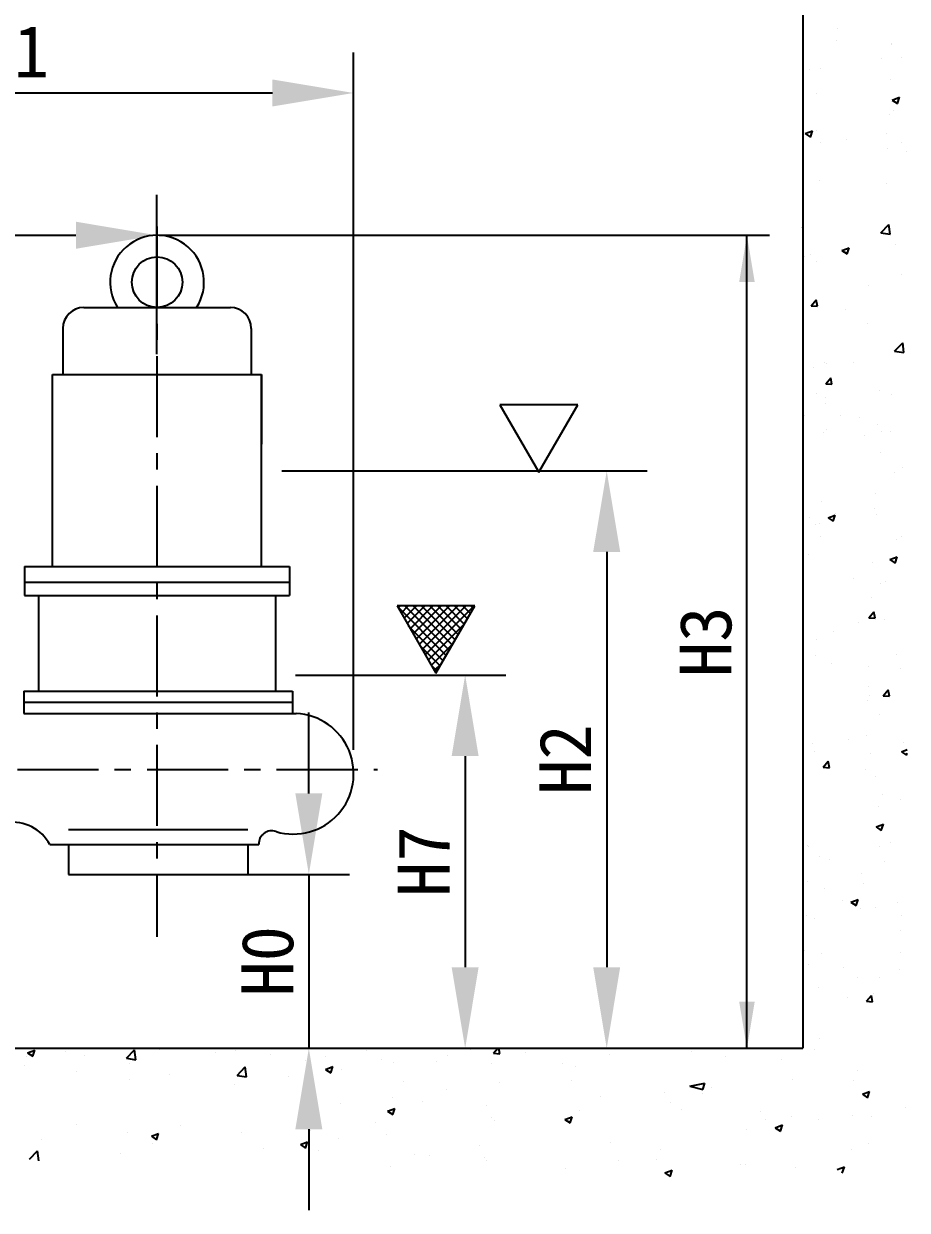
# Model space of a CAD drawing. Extents: x 1620 to 2878, y -792 to 791.
# Drawn here: x 1693.87 to 1721.13, y 486.06 to 522.67 of the extents above; entities that cross this region are included whole.
import ezdxf
from ezdxf.enums import TextEntityAlignment as Align

# ---------------------------------------------------------------- set-up
doc = ezdxf.new("R2010")
doc.units = 0
doc.header["$MEASUREMENT"] = 0
doc.linetypes.add('CENTERX2', pattern=[4, 2.5, -0.5, 0.5, -0.5])
doc.layers.get('0').update_dxf_attribs({"linetype": 'CONTINUOUS'})
doc.layers.get('DEFPOINTS').update_dxf_attribs({"linetype": 'CONTINUOUS'})
for name, color, linetype in [('1', 7, 'CONTINUOUS'), ('2', 1, 'CONTINUOUS'), ('5', 4, 'CENTERX2'), ('7', 1, 'CONTINUOUS')]:
    doc.layers.add(name, color=color, linetype=linetype)
doc.styles.get("Standard").update_dxf_attribs({"font": 'SimSun.ttf', "width": 0.6})
doc.dimstyles.get("Standard").update_dxf_attribs({"dimtxt": 0.18, "dimasz": 0.18, "dimexe": 0.18, "dimexo": 0.0625, "dimgap": 0.09, "dimtad": 0, "dimtih": 1, "dimtoh": 1, "dimdec": 4, "dimzin": 0, "dimdsep": 46, "dimtxsty": 'Standard', "dimcen": 0.09, "dimadec": 0, "dimazin": 0, "dimtfac": 1, "dimtdec": 4, "dimtofl": 0, "dimtmove": 0, "dimatfit": 3, "dimfxl": 0, "dimtolj": 1, "dimtzin": 0, "dimarcsym": 0})

# ---------------------------------------------------------------- blocks, each defined once
blk = doc.blocks.new('A$C64E24ADA')
at = {"layer": '1', "color": 7}
for p, q in [((8.11, 25.98), (64.9, 25.98)), ((0, 17.87), (0, 0)), ((73.01, 17.87), (73.01, 0))]:
    blk.add_line(p, q, dxfattribs=at)
blk.add_circle((36.51, 35.77), 9.79, dxfattribs=at)
for centre, radius, start, end in [((36.51, 35.77), 18.18, 327.4334, 212.5666), ((8.11, 17.87), 8.11, 90, 180), ((64.9, 17.87), 8.11, 360, 90)]:
    blk.add_arc(centre, radius, start, end, dxfattribs=at)
blk = doc.blocks.new('A$C72826DCF')
at = {"layer": '7', "xscale": 1.99080175, "yscale": 1.99080175, "zscale": 1.99080175}
blk.add_blockref('A$C64E24ADA', (0, 0), dxfattribs=at)
blk = doc.blocks.new('*D394')
at = {"layer": '2', "color": 0, "lineweight": -2}
for p, q in [((1683.08, 521.141), (1683.08, 521.788)), ((1704.044, 500.266), (1704.044, 521.788)), ((1685.58, 520.538), (1701.544, 520.538))]:
    blk.add_line(p, q, dxfattribs=at)
at = {"layer": '2', "color": 0}
for points in [[(1685.58, 520.954), (1685.58, 520.121), (1683.08, 520.538)], [(1701.544, 520.954), (1701.544, 520.121), (1704.044, 520.538)]]:
    blk.add_solid(points, dxfattribs=at)
at = {"layer": 'DEFPOINTS', "color": 0}
for p in [(1683.08, 520.516), (1704.044, 520.538), (1704.044, 499.641)]:
    blk.add_point(p, dxfattribs=at)
at = {"layer": '2', "color": 0, "insert": (1693.562, 522.42), "char_height": 2.5, "attachment_point": 5}
blk.add_mtext('\\A1;{ }', dxfattribs=at)
blk = doc.blocks.new('*D397')
at = {"layer": '2', "color": 0, "lineweight": -2}
for p, q in [((1702.259, 502.575), (1708.74, 502.575)), ((1707.49, 500.075), (1707.49, 493.562)), ((1702.903, 491.062), (1708.74, 491.062))]:
    blk.add_line(p, q, dxfattribs=at)
at = {"layer": '2', "color": 0}
for points in [[(1707.073, 500.075), (1707.906, 500.075), (1707.49, 502.575)], [(1707.073, 493.562), (1707.906, 493.562), (1707.49, 491.062)]]:
    blk.add_solid(points, dxfattribs=at)
at = {"layer": 'DEFPOINTS', "color": 0}
for p in [(1701.634, 502.575), (1702.278, 491.062), (1707.49, 491.062)]:
    blk.add_point(p, dxfattribs=at)
blk = doc.blocks.new('*D398')
at = {"layer": '2', "color": 0, "lineweight": -2}
for p, q in [((1702.666, 498.926), (1702.666, 501.426)), ((1699.474, 496.426), (1703.916, 496.426)), ((1702.666, 496.426), (1702.666, 491.062)), ((1698.079, 491.062), (1703.916, 491.062)), ((1702.666, 488.562), (1702.666, 486.062))]:
    blk.add_line(p, q, dxfattribs=at)
at = {"layer": '2', "color": 0}
for points in [[(1702.249, 498.926), (1703.082, 498.926), (1702.666, 496.426)], [(1702.249, 488.562), (1703.082, 488.562), (1702.666, 491.062)]]:
    blk.add_solid(points, dxfattribs=at)
at = {"layer": 'DEFPOINTS', "color": 0}
for p in [(1698.849, 496.426), (1697.454, 491.062), (1702.666, 491.062)]:
    blk.add_point(p, dxfattribs=at)
blk = doc.blocks.new('*D399')
at = {"layer": '2', "color": 0, "lineweight": -2}
for p, q in [((1701.828, 508.877), (1713.108, 508.877)), ((1711.858, 506.377), (1711.858, 493.562)), ((1706.397, 491.062), (1713.108, 491.062))]:
    blk.add_line(p, q, dxfattribs=at)
at = {"layer": '2', "color": 0}
for points in [[(1711.441, 506.377), (1712.274, 506.377), (1711.858, 508.877)], [(1711.441, 493.562), (1712.274, 493.562), (1711.858, 491.062)]]:
    blk.add_solid(points, dxfattribs=at)
at = {"layer": 'DEFPOINTS', "color": 0}
for p in [(1701.203, 508.877), (1705.772, 491.062), (1711.858, 491.062)]:
    blk.add_point(p, dxfattribs=at)
blk = doc.blocks.new('A$C3E72475A')
at = {"layer": '2'}
h = blk.add_hatch(dxfattribs=at)
h.set_pattern_fill('ANSI37', color=256, scale=36, style=0)
h.set_pattern_definition([(45, (2024.0684, 8012.158), (-3.1819805, 3.1819805), []), (135, (2024.0684, 8012.158), (-3.1819805, -3.1819805), [])])
h.paths.add_polyline_path([(60, 51.96), (0, 51.96), (30, 0)])
for p, q in [((60, 51.96), (0, 51.96)), ((0, 51.96), (30, 0)), ((30, 0), (60, 51.96))]:
    blk.add_line(p, q, dxfattribs=at)
blk = doc.blocks.new('A$C0EF043DF')
at = {"layer": '7'}
blk.add_blockref('A$C3E72475A', (0, 0), dxfattribs=at)
blk = doc.blocks.new('A$C2C7963D8')
at = {"layer": '7'}
blk.add_blockref('A$C0EF043DF', (0, 0), dxfattribs=at)
blk = doc.blocks.new('*D406')
at = {"layer": '2', "color": 0, "lineweight": -2}
for p, q in [((1683.08, 518.466), (1683.08, 514.898)), ((1697.979, 512.477), (1697.979, 517.398)), ((1685.58, 516.148), (1695.479, 516.148))]:
    blk.add_line(p, q, dxfattribs=at)
at = {"layer": '2', "color": 0}
for points in [[(1685.58, 516.565), (1685.58, 515.731), (1683.08, 516.148)], [(1695.479, 516.565), (1695.479, 515.731), (1697.979, 516.148)]]:
    blk.add_solid(points, dxfattribs=at)
at = {"layer": 'DEFPOINTS', "color": 0}
for p in [(1683.08, 519.091), (1697.979, 516.148), (1697.979, 511.852)]:
    blk.add_point(p, dxfattribs=at)

msp = doc.modelspace()

# ---------------------------------------------------------------- linework, layer by layer
at = {"layer": '1'}
for p, q in [((1717.91265, 534.66408), (1717.91265, 491.06232)), ((1718.97178, 522.52877), (1718.97178, 522.52877)), ((1718.95128, 522.14922), (1718.95128, 522.14922)), ((1720.64929, 522.01971), (1720.64929, 522.01971)), ((1720.65951, 522.07705), (1720.65951, 522.07705)), ((1720.33423, 521.61192), (1720.33423, 521.61192)), ((1720.952, 521.63818), (1720.952, 521.63818)), ((1718.12995, 521.26666), (1718.12995, 521.26666)), ((1718.46803, 521.29158), (1718.46803, 521.29158)), ((1720.61038, 520.95445), (1720.61038, 520.95445)), ((1718.32813, 520.51404), (1718.32813, 520.51404)), ((1720.67118, 520.31873), (1720.89524, 520.40474)), ((1720.67118, 520.31873), (1720.83036, 520.21137)), ((1720.83031, 520.21137), (1720.8952, 520.40474)), ((1720.71107, 520.01202), (1720.71107, 520.01202)), ((1720.57147, 519.88919), (1720.57147, 519.88919)), ((1717.98247, 519.28663), (1718.20653, 519.37264)), ((1717.98247, 519.28663), (1718.14165, 519.17927)), ((1718.1416, 519.17927), (1718.20648, 519.37264)), ((1718.33591, 519.38226), (1718.33591, 519.38226)), ((1720.4803, 519.27351), (1720.4803, 519.27351)), ((1718.46727, 519.00848), (1718.46727, 519.00848)), ((1719.26836, 519.11395), (1719.26836, 519.11395)), ((1720.53256, 518.82393), (1720.53256, 518.82393)), ((1720.96888, 518.99998), (1720.96888, 518.99998)), ((1721.10794, 518.7431), (1721.10794, 518.7431)), ((1718.42653, 517.85183), (1718.42653, 517.85183)), ((1720.49365, 517.75867), (1720.49365, 517.75867)), ((1717.91899, 516.36295), (1717.91265, 516.39732)), ((1717.91265, 516.36351), (1717.91904, 516.36295)), ((1720.31726, 516.22044), (1720.56651, 516.4802)), ((1720.60181, 516.17631), (1720.56646, 516.48021)), ((1720.31726, 516.22044), (1720.60186, 516.1763)), ((1718.13992, 515.5535), (1718.13992, 515.5535)), ((1719.11397, 515.67777), (1719.33802, 515.76378)), ((1719.11397, 515.67777), (1719.27314, 515.57041)), ((1719.27309, 515.57041), (1719.33797, 515.76378)), ((1720.77688, 515.85868), (1720.77688, 515.85868)), ((1717.95483, 515.48715), (1717.95483, 515.48715)), ((1718.32648, 515.33013), (1718.32648, 515.33013)), ((1720.95944, 514.94785), (1720.95944, 514.94785)), ((1719.93506, 514.59656), (1719.93506, 514.59656)), ((1718.17177, 513.97267), (1718.32604, 514.15652)), ((1718.36299, 513.95593), (1718.32599, 514.15652)), ((1718.17177, 513.97267), (1718.36304, 513.95593)), ((1719.225, 513.84614), (1719.225, 513.84614)), ((1719.89971, 513.4163), (1719.89971, 513.4163)), ((1720.74152, 512.5736), (1720.99076, 512.83336)), ((1721.02606, 512.52947), (1720.99071, 512.83337)), ((1718.58835, 512.21955), (1718.58835, 512.21955)), ((1719.46335, 512.23189), (1719.46335, 512.23189)), ((1720.74152, 512.5736), (1721.02611, 512.52946)), ((1718.25141, 512.07233), (1718.25141, 512.07233)), ((1718.63705, 512.19244), (1718.63705, 512.19244)), ((1718.61578, 511.56565), (1718.77005, 511.7495)), ((1718.61578, 511.56565), (1718.80705, 511.54892)), ((1718.80699, 511.54892), (1718.76999, 511.7495)), ((1718.31704, 511.27799), (1718.31704, 511.27799)), ((1718.59814, 511.12718), (1718.59814, 511.12718)), ((1720.26018, 511.3671), (1720.26018, 511.3671)), ((1720.64249, 511.23583), (1720.64249, 511.23583)), ((1718.62153, 510.96977), (1718.62153, 510.96977)), ((1717.9652, 510.58437), (1717.9652, 510.58437)), ((1719.08381, 510.57538), (1719.08381, 510.57538)), ((1719.67343, 510.51219), (1719.67343, 510.51219)), ((1718.55923, 510.06192), (1718.55923, 510.06192)), ((1718.63991, 510.15453), (1718.63991, 510.15453)), ((1720.22127, 510.30184), (1720.22127, 510.30184)), ((1720.34815, 510.08235), (1720.34815, 510.08235)), ((1720.60176, 510.07918), (1720.60176, 510.07918)), ((1719.80067, 509.97371), (1719.80067, 509.97371)), ((1720.30592, 509.45552), (1720.30592, 509.45552)), ((1720.97188, 508.97662), (1720.97188, 508.97662)), ((1720.74502, 508.81343), (1720.74502, 508.81343)), ((1718.48141, 507.9314), (1718.48141, 507.9314)), ((1720.14344, 508.17132), (1720.14344, 508.17132)), ((1718.11703, 507.44948), (1718.11703, 507.44948)), ((1718.68824, 507.42795), (1718.9123, 507.51396)), ((1718.84736, 507.32059), (1718.91224, 507.51396)), ((1718.91811, 507.55495), (1718.91811, 507.55495)), ((1720.13006, 507.7145), (1720.13006, 507.7145)), ((1720.1738, 507.5462), (1720.1738, 507.5462)), ((1718.30761, 507.22586), (1718.30761, 507.22586)), ((1718.41364, 507.25042), (1718.41364, 507.25042)), ((1718.68824, 507.42795), (1718.84742, 507.32059)), ((1718.4425, 506.86614), (1718.4425, 506.86614)), ((1720.79658, 506.7484), (1720.79658, 506.7484)), ((1720.94057, 506.84358), (1720.94057, 506.84358)), ((1718.07629, 506.29283), (1718.07629, 506.29283)), ((1720.06562, 506.0408), (1720.06562, 506.0408)), ((1720.59834, 506.13957), (1720.8224, 506.22558)), ((1720.59834, 506.13957), (1720.75752, 506.03221)), ((1720.75746, 506.03221), (1720.82234, 506.22558)), ((1693.89355, 505.93058), (1693.89355, 505.03)), ((1719.48522, 505.55165), (1719.48522, 505.55165)), ((1720.29648, 505.40339), (1720.29648, 505.40339)), ((1720.46737, 505.45633), (1720.46737, 505.45633)), ((1720.02671, 504.97554), (1720.02671, 504.97554)), ((1719.94779, 504.34461), (1720.10206, 504.52846)), ((1720.139, 504.32787), (1720.102, 504.52846)), ((1719.62555, 504.19421), (1719.62555, 504.19421)), ((1719.94779, 504.34461), (1720.13906, 504.32787)), ((1720.42664, 504.29968), (1720.42664, 504.29968)), ((1718.86207, 503.91647), (1718.86207, 503.91647)), ((1718.32576, 503.67036), (1718.32576, 503.67036)), ((1718.29817, 503.17373), (1718.29817, 503.17373)), ((1720.79676, 503.19712), (1720.79676, 503.19712)), ((1718.78373, 502.93209), (1718.78373, 502.93209)), ((1719.94889, 502.84502), (1719.94889, 502.84502)), ((1720.93113, 502.79145), (1720.93113, 502.79145)), ((1693.86846, 502.08152), (1702.16286, 502.08152)), ((1693.86846, 502.08152), (1693.86846, 501.39032)), ((1702.16286, 502.08152), (1702.16286, 501.39032)), ((1719.93366, 502.2177), (1719.93366, 502.2177)), ((1720.3918, 501.93759), (1720.54606, 502.12144)), ((1720.583, 501.92086), (1720.546, 502.12144)), ((1693.86846, 501.73592), (1702.16286, 501.73592)), ((1717.9419, 501.66998), (1717.9419, 501.66998)), ((1719.90998, 501.77976), (1719.90998, 501.77976)), ((1719.95493, 501.935), (1719.95493, 501.935)), ((1720.3918, 501.93759), (1720.58307, 501.92086)), ((1693.86846, 501.39032), (1702.27806, 501.39032)), ((1720.28705, 501.35126), (1720.28705, 501.35126)), ((1719.31051, 500.58252), (1719.31051, 500.58252)), ((1719.87106, 500.7145), (1719.87106, 500.7145)), ((1721.01874, 500.51034), (1721.01874, 500.51034)), ((1718.20903, 500.47458), (1718.20903, 500.47458)), ((1718.27699, 500.22485), (1718.27699, 500.22485)), ((1719.98522, 500.15268), (1719.98522, 500.15268)), ((1720.95123, 500.21023), (1721.13213, 500.27968)), ((1720.95123, 500.21023), (1721.1104, 500.10287)), ((1721.11034, 500.10287), (1721.13213, 500.16782)), ((1718.54057, 499.73139), (1718.69484, 499.91524)), ((1718.73177, 499.71465), (1718.69477, 499.91524)), ((1718.54057, 499.73139), (1718.73184, 499.71465)), ((1719.83215, 499.64924), (1719.83215, 499.64924)), ((1720.15493, 499.44193), (1720.15493, 499.44193)), ((1720.38209, 498.88375), (1720.38209, 498.88375)), ((1720.9217, 498.73932), (1720.9217, 498.73932)), ((1720.25151, 498.52018), (1720.25151, 498.52018)), ((1720.17262, 497.88975), (1720.39668, 497.97576)), ((1720.33173, 497.78239), (1720.39661, 497.97576)), ((1695.25086, 497.80814), (1700.78046, 497.80814)), ((1720.17262, 497.88975), (1720.33179, 497.78239)), ((1694.67486, 497.34734), (1701.12336, 497.34734)), ((1695.25086, 497.34734), (1695.25086, 496.42574)), ((1700.78046, 497.34734), (1700.78046, 496.42574)), ((1701.12336, 497.34879), (1701.12336, 497.34734)), ((1718.05071, 497.32074), (1718.05071, 497.32074)), ((1718.09229, 497.2788), (1718.09229, 497.2788)), ((1720.27761, 497.29913), (1720.27761, 497.29913)), ((1720.62163, 497.41761), (1720.62163, 497.41761)), ((1718.41142, 496.97879), (1718.41142, 496.97879)), ((1718.72542, 496.8909), (1718.72542, 496.8909)), ((1720.43366, 496.81873), (1720.43366, 496.81873)), ((1695.25086, 496.42574), (1700.78046, 496.42574)), ((1718.05338, 496.21353), (1718.05338, 496.21353)), ((1719.71542, 496.45346), (1719.71542, 496.45346)), ((1719.77981, 496.1555), (1719.77981, 496.1555)), ((1718.56787, 495.99594), (1718.56787, 495.99594)), ((1719.1223, 495.62198), (1719.1223, 495.62198)), ((1719.39401, 495.56927), (1719.61807, 495.65528)), ((1719.39401, 495.56927), (1719.55318, 495.46191)), ((1719.55312, 495.46191), (1719.618, 495.65528)), ((1719.67651, 495.3882), (1719.67651, 495.3882)), ((1720.14549, 495.3898), (1720.14549, 495.3898)), ((1720.83053, 495.54981), (1720.83053, 495.54981)), ((1718.01447, 495.14827), (1718.01447, 495.14827)), ((1718.2793, 495.06947), (1718.2793, 495.06947)), ((1720.95895, 495.15944), (1720.95895, 495.15944)), ((1720.91226, 494.68719), (1720.91226, 494.68719)), ((1717.97556, 494.08301), (1717.97556, 494.08301)), ((1718.49915, 493.9868), (1718.49915, 493.9868)), ((1720.91822, 494.00279), (1720.91822, 494.00279)), ((1718.09617, 493.63126), (1718.09617, 493.63126)), ((1719.17386, 493.55696), (1719.17386, 493.55696)), ((1719.59868, 493.25768), (1719.59868, 493.25768)), ((1720.26818, 493.24699), (1720.26818, 493.24699)), ((1720.88209, 493.48478), (1720.88209, 493.48478)), ((1717.93665, 493.01775), (1717.93665, 493.01775)), ((1718.40198, 492.92666), (1718.40198, 492.92666)), ((1719.27531, 492.63521), (1719.27531, 492.63521)), ((1719.87258, 492.51034), (1720.02685, 492.69419)), ((1719.87258, 492.51034), (1720.06385, 492.49361)), ((1720.06378, 492.49361), (1720.02678, 492.69419)), ((1720.07639, 492.74067), (1720.07639, 492.74067)), ((1718.43348, 491.37309), (1718.43348, 491.37309)), ((1693.98658, 490.92133), (1694.21064, 491.00734)), ((1694.14569, 490.81399), (1694.21057, 491.00736)), ((1695.15997, 490.97584), (1695.15997, 490.97584)), ((1697.03885, 490.75334), (1697.28809, 491.0131)), ((1697.32338, 490.70923), (1697.28802, 491.01313)), ((1698.06551, 491.01694), (1698.06551, 491.01694)), ((1700.40628, 491.00746), (1700.40628, 491.00746)), ((1704.40709, 491.04195), (1704.40709, 491.04195)), ((1704.43857, 491.00464), (1704.43857, 491.00464)), ((1707.64018, 491.01372), (1707.64018, 491.01372)), ((1708.36942, 490.90655), (1708.50012, 491.06232)), ((1708.56062, 490.88983), (1708.5288, 491.06232)), ((1718.26986, 491.01733), (1718.26986, 491.01733)), ((1693.94803, 490.81628), (1693.94803, 490.81628)), ((1693.98658, 490.92133), (1694.14576, 490.81397)), ((1695.75167, 490.84316), (1695.75167, 490.84316)), ((1697.03885, 490.75334), (1697.32345, 490.7092)), ((1699.77374, 490.94476), (1699.77374, 490.94476)), ((1701.48197, 490.87259), (1701.48197, 490.87259)), ((1702.57237, 490.68431), (1702.57237, 490.68431)), ((1703.1902, 490.80041), (1703.1902, 490.80041)), ((1704.89843, 490.72824), (1704.89843, 490.72824)), ((1705.28874, 490.6123), (1705.28874, 490.6123)), ((1706.60666, 490.65606), (1706.60666, 490.65606)), ((1706.95078, 490.85222), (1706.95078, 490.85222)), ((1708.36942, 490.90655), (1708.56069, 490.88982)), ((1709.34841, 490.94155), (1709.34841, 490.94155)), ((1711.9302, 490.86937), (1711.9302, 490.86937)), ((1714.47262, 490.94747), (1714.47262, 490.94747)), ((1715.53112, 490.7972), (1715.53112, 490.7972)), ((1717.23935, 490.72502), (1717.23935, 490.72502)), ((1693.88548, 490.52282), (1693.88548, 490.52282)), ((1695.4849, 490.33736), (1695.4849, 490.33736)), ((1697.14694, 490.57729), (1697.14694, 490.57729)), ((1698.35214, 490.2448), (1698.35214, 490.2448)), ((1700.45402, 490.22368), (1700.70327, 490.48344)), ((1700.73855, 490.17956), (1700.70319, 490.48347)), ((1700.70618, 490.36397), (1700.70618, 490.36397)), ((1703.18421, 490.40877), (1703.40827, 490.49478)), ((1703.18421, 490.40877), (1703.34339, 490.30141)), ((1703.34332, 490.30142), (1703.4082, 490.49479)), ((1703.6724, 490.40744), (1703.6724, 490.40744)), ((1708.3149, 490.58388), (1708.3149, 490.58388)), ((1710.48584, 490.57594), (1710.48584, 490.57594)), ((1710.89668, 490.51171), (1710.89668, 490.51171)), ((1719.60469, 490.37599), (1719.60469, 490.37599)), ((1697.1402, 490.08525), (1697.1402, 490.08525)), ((1700.36737, 489.9422), (1700.36737, 489.9422)), ((1700.45402, 490.22368), (1700.73862, 490.17954)), ((1702.0294, 490.18212), (1702.0294, 490.18212)), ((1705.5783, 490.04486), (1705.5783, 490.04486)), ((1708.55487, 490.01228), (1708.55487, 490.01228)), ((1710.77858, 490.05633), (1710.77858, 490.05633)), ((1714.42012, 489.89621), (1714.88621, 489.98222)), ((1714.42012, 489.89621), (1714.82132, 489.78885)), ((1714.82125, 489.78885), (1714.88613, 489.98222)), ((1717.59166, 490.11097), (1717.59166, 490.11097)), ((1719.48195, 490.0619), (1719.48195, 490.0619)), ((1705.24983, 489.54704), (1705.24983, 489.54704)), ((1706.91187, 489.78696), (1706.91187, 489.78696)), ((1711.66498, 489.57989), (1711.66498, 489.57989)), ((1713.6308, 489.68535), (1713.6308, 489.68535)), ((1714.81831, 489.67405), (1714.81831, 489.67405)), ((1715.08477, 489.84491), (1715.08477, 489.84491)), ((1719.74689, 489.63993), (1719.97095, 489.72594)), ((1719.74689, 489.63993), (1719.90607, 489.53257)), ((1719.906, 489.53257), (1719.97088, 489.72594)), ((1703.63349, 489.34218), (1703.63349, 489.34218)), ((1705.09432, 489.12039), (1705.31837, 489.2064)), ((1705.25342, 489.01304), (1705.3183, 489.20641)), ((1706.17264, 489.41565), (1706.17264, 489.41565)), ((1708.15292, 489.28386), (1708.15292, 489.28386)), ((1711.00584, 489.15188), (1711.00584, 489.15188)), ((1713.83262, 489.3918), (1713.83262, 489.3918)), ((1714.16651, 489.17061), (1714.16651, 489.17061)), ((1721.08603, 489.22195), (1721.08603, 489.22195)), ((1704.73648, 488.78274), (1704.73648, 488.78274)), ((1705.09432, 489.12039), (1705.25349, 489.01303)), ((1708.3129, 488.91193), (1708.3129, 488.91193)), ((1708.3858, 488.82534), (1708.3858, 488.82534)), ((1710.56668, 488.86411), (1710.79074, 488.95012)), ((1710.56668, 488.86411), (1710.72585, 488.75675)), ((1710.72578, 488.75675), (1710.79067, 488.95013)), ((1716.6027, 489.09843), (1716.6027, 489.09843)), ((1716.74984, 488.84886), (1716.74984, 488.84886)), ((1717.55093, 488.95432), (1717.55093, 488.95432)), ((1718.39255, 488.87453), (1718.39255, 488.87453)), ((1719.44304, 488.99664), (1719.44304, 488.99664)), ((1720.01917, 488.95408), (1720.01917, 488.95408)), ((1695.49729, 488.71767), (1695.49729, 488.71767)), ((1697.06912, 488.44677), (1697.06912, 488.44677)), ((1697.80679, 488.34457), (1698.03085, 488.43058)), ((1697.96589, 488.23722), (1698.03078, 488.4306)), ((1698.71211, 488.67208), (1698.71211, 488.67208)), ((1700.57406, 488.45465), (1700.57406, 488.45465)), ((1702.72345, 488.51772), (1702.72345, 488.51772)), ((1716.16466, 488.55185), (1716.16466, 488.55185)), ((1717.05818, 488.60783), (1717.28224, 488.69384)), ((1717.05818, 488.60783), (1717.21736, 488.50047)), ((1717.21729, 488.50047), (1717.28217, 488.69384)), ((1694.42276, 488.25718), (1694.42276, 488.25718)), ((1697.80679, 488.34457), (1697.96596, 488.23721)), ((1697.83923, 488.11283), (1697.83923, 488.11283)), ((1702.4056, 488.08829), (1702.62966, 488.1743)), ((1702.4056, 488.08829), (1702.56478, 487.98093)), ((1702.56471, 487.98094), (1702.62959, 488.17431)), ((1703.59458, 488.27692), (1703.59458, 488.27692)), ((1705.07322, 488.3927), (1705.07322, 488.3927)), ((1707.92865, 488.05171), (1707.92865, 488.05171)), ((1711.97809, 488.15691), (1711.97809, 488.15691)), ((1719.94201, 488.11782), (1719.94201, 488.11782)), ((1694.04793, 487.63616), (1694.29718, 487.89593)), ((1694.33246, 487.59205), (1694.2971, 487.89595)), ((1696.84167, 487.81397), (1696.84167, 487.81397)), ((1701.25569, 487.96848), (1701.25569, 487.96848)), ((1702.96392, 487.8963), (1702.96392, 487.8963)), ((1705.91562, 487.78669), (1705.91562, 487.78669)), ((1706.38039, 487.75195), (1706.38039, 487.75195)), ((1708.08862, 487.67978), (1708.08862, 487.67978)), ((1713.51182, 487.94901), (1713.51182, 487.94901)), ((1719.40413, 487.93138), (1719.40413, 487.93138)), ((1705.17201, 487.41652), (1705.17201, 487.41652)), ((1708.16152, 487.59318), (1708.16152, 487.59318)), ((1710.57507, 487.35998), (1710.57507, 487.35998)), ((1712.21806, 487.5853), (1712.21806, 487.5853)), ((1713.38908, 487.63492), (1713.38908, 487.63492)), ((1715.97955, 487.46325), (1715.97955, 487.46325)), ((1716.12575, 487.48659), (1716.12575, 487.48659)), ((1717.68778, 487.39107), (1717.68778, 487.39107)), ((1718.96828, 487.31945), (1719.19234, 487.40546)), ((1719.12739, 487.21209), (1719.19227, 487.40546)), ((1713.65402, 487.21295), (1713.87808, 487.29896)), ((1713.65402, 487.21295), (1713.8132, 487.10559)), ((1713.81313, 487.10559), (1713.87801, 487.29896))]:
    msp.add_line(p, q, dxfattribs=at)
at = {"layer": '1', "color": 7}
for p, q in [((1694.75371, 511.85156), (1701.20491, 511.85156)), ((1694.75371, 505.93058), (1694.75371, 511.85156)), ((1701.20491, 505.93058), (1701.20491, 511.85156)), ((1701.20491, 511.85156), (1701.20491, 509.70116)), ((1693.89355, 505.93058), (1702.06507, 505.93058)), ((1702.06507, 505.93058), (1702.06507, 505.03)), ((1693.89355, 505.44632), (1702.06507, 505.44632)), ((1693.89355, 505.03), (1702.06507, 505.03)), ((1694.32363, 505.03), (1694.32363, 502.08152)), ((1701.63499, 505.03), (1701.63499, 502.08152)), ((1663.89678, 491.06232), (1717.91265, 491.06232))]:
    msp.add_line(p, q, dxfattribs=at)
at = {"layer": '1'}
for centre, radius, start, end in [((1702.18716, 499.53114), 1.8614, 253.392097, 87.20077), ((1693.51971, 496.72734), 1.31102, 28.223801, 97.671337), ((1701.51924, 497.37466), 0.39673, 69.969252, 183.739453)]:
    msp.add_arc(centre, radius, start, end, dxfattribs=at)
at = {"layer": '2', "color": 1, "linetype": 'ByBlock'}
msp.add_line((1716.18485, 491.06232), (1716.18485, 516.1464), dxfattribs=at)
at = {"layer": '2'}
for p, q in [((1708.56407, 510.91519), (1709.76407, 508.83673)), ((1710.96407, 510.91519), (1708.56407, 510.91519)), ((1709.76407, 508.83673), (1710.96407, 510.91519))]:
    msp.add_line(p, q, dxfattribs=at)
at = {"layer": '2', "color": 1, "linetype": 'ByBlock'}
for points in [[(1715.94485, 514.7064), (1716.42485, 514.7064), (1716.18485, 516.1464)], [(1715.94485, 492.50232), (1716.42485, 492.50232), (1716.18485, 491.06232)]]:
    msp.add_solid(points, dxfattribs=at)
at = {"layer": '5'}
for p, q in [((1697.97931, 516.41957), (1697.97931, 494.49737)), ((1689.67295, 499.66232), (1704.78987, 499.66232))]:
    msp.add_line(p, q, dxfattribs=at)
at = {"layer": '7'}
msp.add_line((1698.04897, 516.1464), (1716.88025, 516.1464), dxfattribs=at)
at = {"layer": 'DEFPOINTS', "color": 0, "linetype": 'ByBlock'}
msp.add_point((1697.97931, 496.42574), dxfattribs=at)

# ---------------------------------------------------------------- block references
at = {"layer": '7', "xscale": 0.03999999999996362, "yscale": 0.03999999999996362, "zscale": 0.04000000000000001}
for name, p in [('A$C72826DCF', (1695.07627, 511.85156)), ('A$C2C7963D8', (1705.38657, 502.63062))]:
    msp.add_blockref(name, p, dxfattribs=at)

# ---------------------------------------------------------------- texts
msp.add_attdef('K1', text='', height=1.6).set_placement((1693.56209, 520.53766), align=Align.BOTTOM_CENTER)
for tag, p in [('H3', (1716.18485, 503.60436)), ('H2', (1711.85751, 499.96972)), ('H7', (1707.48977, 496.81873)), ('H0', (1702.66562, 493.74403))]:
    msp.add_attdef(tag, text='', height=1.6, rotation=90).set_placement(p, align=Align.BOTTOM_CENTER)

# ---------------------------------------------------------------- dimensions: what is measured, and where the dimension line sits
at = {"layer": '2'}
for base, p1, p2, text, picture, middle in [((1704.04393, 520.53766), (1683.08025, 520.5161), (1704.04393, 499.64076), '{ }', '*D394', (1693.56209, 522.41961)), ((1697.97931, 516.14789), (1683.08025, 519.09055), (1697.97931, 511.85156), ' ', '*D406', (1690.52978, 516.14789))]:
    dim = msp.add_linear_dim(base=base, p1=p1, p2=p2, text=text, dimstyle='Standard', override={"dimtxt": 2.5, "dimasz": 2.5, "dimexe": 1.25, "dimexo": 0.625, "dimgap": 0.625, "dimtad": 1, "dimtih": 0, "dimtoh": 0, "dimzin": 8, "dimlunit": 6, "dimcen": 2.5, "dimtofl": 1}, dxfattribs=at)
    dim.commit()
    dim.dimension.update_dxf_attribs({"geometry": picture, "text_midpoint": middle})
for base, p1, p2, picture, middle in [((1711.85751, 491.06232), (1701.20321, 508.87712), (1705.77226, 491.06232), '*D399', (1711.85751, 499.96972)), ((1707.48977, 491.06232), (1701.63374, 502.57515), (1702.27806, 491.06232), '*D397', (1707.48977, 496.81873)), ((1702.66562, 491.06232), (1698.84887, 496.42574), (1697.45391, 491.06232), '*D398', (1702.66562, 493.74403))]:
    dim = msp.add_linear_dim(base=base, p1=p1, p2=p2, angle=90, text=' ', dimstyle='Standard', override={"dimtxt": 2.5, "dimasz": 2.5, "dimexe": 1.25, "dimexo": 0.625, "dimgap": 0.625, "dimtad": 1, "dimtih": 0, "dimtoh": 0, "dimzin": 8, "dimlunit": 6, "dimcen": 2.5, "dimtofl": 1}, dxfattribs=at)
    dim.commit()
    dim.dimension.update_dxf_attribs({"geometry": picture, "text_midpoint": middle, "dimtype": 160})

doc.saveas('drawing.dxf')
